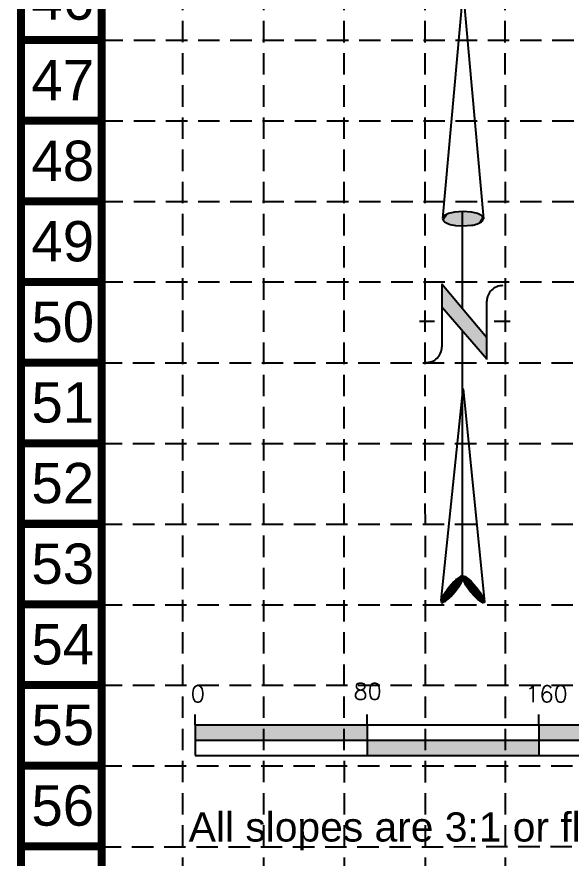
# Model space of a CAD drawing. Extents: x 7749 to 9256, y 6499 to 8908.
# Drawn here: x 7748.8 to 8007.1, y 6758.5 to 7150.7 of the extents above; entities that cross this region are included whole.
import ezdxf
from ezdxf.enums import TextEntityAlignment as Align

# ---------------------------------------------------------------- set-up
doc = ezdxf.new("R2010")
doc.units = 0
doc.header["$MEASUREMENT"] = 0
doc.linetypes.add('DASHED', pattern=[0.75, 0.5, -0.25])
for name, color, linetype in [('BASE', 7, 'Continuous'), ('GRID', 254, 'DASHED'), ('INLET PROTECTION', 5, 'Continuous'), ('NARROW', 7, 'Continuous')]:
    doc.layers.add(name, color=color, linetype=linetype)
doc.styles.add('L120', font='simplex.shx', dxfattribs={"height": 4.8})
doc.styles.add("L200'", font='ARIAL.TTF', dxfattribs={"height": 0.001968503937008})
doc.styles.get("Standard").update_dxf_attribs({"font": 'ARIAL.TTF'})

# ---------------------------------------------------------------- blocks, each defined once
blk = doc.blocks.new('North Arrow')
at = {"layer": 'NARROW'}
for p, q in [((32.43254981860446, 3.058265073213988), (32.43254981860446, 4.631385762768332)), ((0, 0), (22.36344290151465, 2.002084736559482)), ((28.76667448424996, -2.091662794246076), (34.01874137947743, 2.319861484284047)), ((36.17825519122562, 2.333068732823449), (30.46489879658111, 2.333068732823449)), ((36.15693846157228, 2.319861484284047), (31.03953994826952, -2.091662794246076)), ((39.10239171702415, 0.006637234364461619), (59.96415737125062, 2.108618273159664)), ((0, 0), (22.3340256442134, -2.022002755547874)), ((21.65859055236069, -0.04755806894536363), (21.65587945617517, -0.04755806894536363)), ((31.2002493849468, -0.04755806894536363), (21.65859055236069, -0.04755806894536363)), ((57.4539157862273, -0.04755806894536363), (33.41071549255503, -0.04755806894536363)), ((59.8310793026576, -2.141789640390925), (39.04486644576536, -0.007715046158409677)), ((57.69334596529006, -0.02703537367779063), (57.76929195033517, -0.01344045038422337)), ((57.76514189648879, -0.05039075473177945), (57.69334596529006, -0.02703537367779063)), ((28.76667448424996, -2.091662794246076), (34.95439482978327, -2.091662794246076)), ((32.43254981860446, -4.261561808689294), (32.43254981860446, -2.800806882678444))]:
    blk.add_line(p, q, dxfattribs=at)
blk.add_lwpolyline([(22.36469003275943, -2.029144276148145), (22.58571216360451, -1.926685835660464, 0.09157658552841703), (22.86600292222374, -1.437143250313966, 0.04830551554414139), (23.03449076013294, -0.7510674610057322), (23.07365352004581, -0.007926344824227272), (23.0138871940153, 0.8191116749912908, 0.04830551554426889), (22.86600292222374, 1.421290560665511, 0.0915765855283463), (22.58571216360451, 1.91083314601201), (22.36469003275943, 2.01329158649969), (22.14366790191434, 1.91083314601201, 0.09157658552851158), (21.86337714329511, 1.421290560665511, 0.04830551554418233), (21.71549287155813, 0.8191116749912908), (21.65572654552761, -0.007926344824227272), (21.71549287155813, -0.8349643646397453, 0.04830551554422624), (21.86337714329511, -1.437143250313966, 0.09157658552816902), (22.14366790191434, -1.926685835660464)], format="xyb", close=True, dxfattribs=at)
for points in [[(57.45558378554506, -0.03134526075882604), (57.43996657389744, 0.0836624617477355, -0.06681784727068599), (57.67471216397553, 0.4712181194372533, -0.03073031192727785), (58.00862399094058, 0.8372912985578296), (58.52165351551321, 1.292257312707079), (59.07299621394941, 1.699951556056476, -0.03073031192742202), (59.50028108291463, 1.950818694931513, -0.06681784727061153), (59.92804734067704, 2.100220530974184), (60.03732810972451, 2.061125939999329)], [(60.03732810972451, 2.061125939999329), (60.05294532137214, 1.946118217492767, -0.06681784727066456), (59.81819973129404, 1.558562559803249, -0.03073031192683177), (59.43379851860755, 1.137137013811298), (58.97125837981093, 0.7375233665334235), (58.41991568137473, 0.3298291232385964, -0.03073031192764033), (57.99263081235495, 0.07896198436355917, -0.03669233332525137), (57.76236303227506, -0.01733721801429056)], [(57.45558378554506, -0.03527464659782709), (57.43996657389744, -0.150282369049819, 0.06681784727068599), (57.67471216397553, -0.5378380267393368, 0.03073031192727785), (58.00862399094058, -0.903911205859913), (58.52165351551321, -1.358877220063732), (59.07299621394941, -1.766571463358559, 0.03073031192742202), (59.50028108291463, -2.017438602233597, 0.06681784727061153), (59.92804734067704, -2.166840438276267), (60.03732810972451, -2.127745847301412)], [(60.03732810972451, -2.127745847301412), (60.05294532137214, -2.012738124794851, 0.06681784727066456), (59.81819973129404, -1.625182467105333, 0.03073031192683177), (59.43379851860755, -1.203756921113381), (58.97125837981093, -0.804143273835507), (58.41991568137473, -0.3964490305406798, 0.03073031192764033), (57.99263081235495, -0.1455818916656426, 0.03669233332525137), (57.76236303227506, -0.04928268934236257)]]:
    blk.add_lwpolyline(points, format="xyb", dxfattribs=at)
for centre, start, end in [((30.46491631666868, 3.862994872579293), 178.8769027564139, 270), ((34.95439482978327, -3.621588933947351), 358.8769027564139, 90)]:
    blk.add_arc(centre, 1.529926139739004, start, end, dxfattribs=at)
for points in [[(23.01902749208239, 0.7489697719211108), (21.85494459723486, 1.41965102062386), (22.86773874044229, 1.437300527177285), (22.14491470462235, 1.910307302568981)], [(22.86773874044229, 1.437300527177285), (22.14491470462235, 1.910307302568981), (22.58617356370451, 1.910307302568981), (22.35503797086494, 2.002084736559482)], [(31.04573626156707, -2.092600781761575), (36.15173163068903, 2.358604768796795), (28.74698772917327, -2.064361571265181), (34.01267678058502, 2.358604768796795)], [(59.44663154890804, 1.149516487475921), (59.00303798687673, 1.64907741756906), (59.61749721722299, 1.335816834307479), (59.27576588053853, 1.822957741314895)], [(59.61749721722299, 1.335816834307479), (59.27576588053853, 1.822957741314895), (59.80972109409777, 1.551097235151246), (59.4926338442383, 1.954057985367399)], [(59.80972109409777, 1.551097235151246), (59.4926338442383, 1.954057985367399), (59.93129858887187, 1.730497569169529), (59.69471535579942, 2.039618144699489)], [(59.93129858887187, 1.730497569169529), (59.69471535579942, 2.039618144699489), (60.05287608364597, 1.941637962281675), (59.93129858887187, 2.103098262887215)], [(60.05287608364597, 1.941637962281675), (59.93129858887187, 2.103098262887215), (60.03644669248388, 2.064458190925507)], [(23.06525461068304, -0.04525802260104683), (21.71626324154204, 0.8195677980802429), (23.01902749208239, 0.7489697719211108), (21.85494459723486, 1.41965102062386)], [(57.83819415180915, 0.663755583063903), (58.29493122679196, 0.2580348277115263), (58.02877508955135, 0.8569559427633067), (58.51837094691291, 0.405695102581376)], [(58.02877508955135, 0.8569559427633067), (58.51837094691291, 0.405695102581376), (58.26042950528063, 1.069476338470849), (58.73031009321494, 0.5657754006460891)], [(58.26042950528063, 1.069476338470849), (58.73031009321494, 0.5657754006460891), (58.51837094691291, 1.297176762400341), (59.04904028220699, 0.8114158579883224)], [(58.51837094691291, 1.297176762400341), (59.04904028220699, 0.8114158579883224), (58.69580837170361, 1.422756996180397), (59.26097942850902, 0.9949561996836565)], [(59.26426530671961, 0.9963362022790534), (58.69416543257103, 1.419996991044172), (59.44663154890804, 1.149516487475921), (59.00303798687673, 1.64907741756906)], [(23.02743242273209, -0.7618279882990464), (21.67003612299595, -0.04525802260104683), (23.06525461068304, -0.04525802260104683), (21.71626324154204, 0.8195677980802429)], [(57.44388876337325, 0.08001449623407098), (57.69525844847522, -0.01106567331589758), (57.49810575425727, 0.2124947428819723), (57.77083364797363, -0.01106567331589758)], [(57.450460519849, -0.04004572727353661), (57.68868669199946, -0.016585683588346), (57.44388876337325, 0.08001449623407098), (57.69525844847522, -0.01106567331589758)], [(57.49810575425727, 0.2124947428819723), (57.77083364797363, -0.01106567331589758), (57.59996797960412, 0.3891350717640307), (57.940056377156, 0.06345446541672572)], [(57.59996797960412, 0.3891350717640307), (57.940056377156, 0.06345446541672572), (57.68211493557828, 0.4981552747267415), (58.06984856753843, 0.1324545938769006)], [(57.68211493557828, 0.4981552747267415), (58.06984856753843, 0.1324545938769006), (57.83819415180915, 0.663755583063903), (58.29493122679196, 0.2580348277115263)], [(22.86773874044229, -1.439569039612252), (21.72466817219174, -0.8747848301754857), (23.02743242273209, -0.7618279882990464), (21.67003612299595, -0.04525802260104683)], [(57.4373170068975, -0.1421659174229717), (57.68868669199946, -0.02210569386079442), (57.450460519849, -0.04004572727353661), (57.68868669199946, -0.016585683588346)], [(57.45703227632475, -0.1932260124704044), (57.69525844847522, -0.02762570418781252), (57.4373170068975, -0.1421659174229717), (57.68868669199946, -0.02210569386079442)], [(57.52603571929285, -0.3257062591183058), (57.76426189149788, -0.05108574781843345), (57.45703227632475, -0.1932260124704044), (57.69525844847522, -0.02762570418781252)], [(57.63446970111545, -0.4802665469105705), (57.90062583830149, -0.1021458429204358), (57.52603571929285, -0.3257062591183058), (57.76426189149788, -0.05108574781843345)], [(57.78397716092513, -0.6624268860650773), (58.09120677609826, -0.2001260253382497), (57.63446970111545, -0.4802665469105705), (57.90062583830149, -0.1021458429204358)], [(57.97455809866733, -0.8735672791772231), (58.33600470472447, -0.3477863002626691), (57.78397716092513, -0.6624268860650773), (58.09120677609826, -0.2001260253382497)], [(58.24071423585337, -1.113687726247008), (58.61366141578401, -0.5423666625029), (57.97455809866733, -0.8735672791772231), (58.33600470472447, -0.3477863002626691)], [(58.61366141578401, -1.433848322321865), (58.92746278743289, -0.771447089027788), (58.24071423585337, -1.113687726247008), (58.61366141578401, -0.5423666625029)], [(58.91431927448139, -1.64498871543401), (59.20019068109468, -1.004667523229728), (58.61366141578401, -1.433848322321865), (58.92746278743289, -0.771447089027788)], [(22.5777686330548, -1.930225321557373), (21.86334952788457, -1.446628842222708), (22.86773874044229, -1.439569039612252), (21.72466817219174, -0.8747848301754857)], [(22.36344290151465, -2.014942952937417), (22.14491470462235, -1.930225321557373), (22.5777686330548, -1.930225321557373), (21.86334952788457, -1.446628842222708)], [(59.11804372517508, -1.794028992899257), (59.56985198281473, -1.35518817585762), (58.91760515269198, -1.651888728247286), (59.20019068109468, -1.011567536097573)], [(59.34805520177179, -1.927889242142555), (59.81300697236293, -1.62152867174882), (59.11804372517508, -1.794028992899257), (59.56985198281473, -1.35518817585762)], [(59.53699320043597, -1.324828119304584), (59.41377276652929, -1.18406785724801), (59.20840537670301, -1.014327541233797)], [(59.58299549571166, -2.052089473381784), (59.92801271066128, -1.787128980031412), (59.34805520177179, -1.927889242142555), (59.81300697236293, -1.62152867174882)], [(59.78343406819477, -2.12522960951901), (60.04630432717022, -2.007929391147627), (59.58299549571166, -2.052089473381784), (59.92801271066128, -1.787128980031412)], [(59.92308389326354, -2.166629686616943), (60.03808963156189, -2.132129622386856), (59.78343406819477, -2.12522960951901), (60.04630432717022, -2.007929391147627)]]:
    blk.add_solid(points, dxfattribs=at)
blk = doc.blocks.new('A$C44D07EB2')
h = blk.add_hatch(color=7)
h.paths.add_polyline_path([(82.12218211395337, 7.207511683893851), (82.12218211395339, 14.41502121692065), (2.122182113953386, 14.41502121692065), (2.122182113953385, 7.207511683895063)])
h.paths.add_polyline_path([(82.12218211395339, 7.207511683893853), (82.12218211395339, 2.150858563254587e-06), (162.1221821139534, 2.150858563254587e-06), (162.1221821139534, 7.207511683892638)])
h.paths.add_polyline_path([(162.1221821139534, 14.41502121692065), (162.1221821139534, 7.207511683892638), (242.1221821139534, 7.207511683891425), (242.1221821139534, 14.41502121692065)])
at = {"color": 7}
for p, q in [((2.122182113953386, 14.41502121692065), (2.122182113953386, 19.21502121691992)), ((82.12218211395339, 14.41502121692065), (82.12218211395339, 19.21502121691992)), ((162.1221821139534, 14.41502121692065), (162.1221821139534, 19.21502121691992)), ((242.1221821139534, 14.41502121692065), (242.1221821139534, 19.21502121691992)), ((2.122182113953386, 14.41502121692065), (82.12218211395339, 14.41502121692065)), ((2.122182113953386, 14.41502121692065), (2.122182113953386, 2.150858563254587e-06)), ((82.12218211395339, 14.41502121692065), (242.1221821139534, 14.41502121692065)), ((82.12218211395339, 14.41502121692065), (82.12218211395339, 2.150858563254587e-06)), ((162.1221821139534, 14.41502121692065), (162.1221821139534, 2.150858563254587e-06)), ((242.1221821139534, 14.41502121692065), (242.1221821139534, 2.150858563254587e-06)), ((2.122182113953386, 7.207511683895063), (242.1221821139534, 7.207511683891425)), ((2.122182113953386, 2.150858563254587e-06), (82.12218211395339, 2.150858563254587e-06)), ((82.12218211395339, 2.150858563254587e-06), (242.1221821139534, 2.150858563254587e-06))]:
    blk.add_line(p, q, dxfattribs=at)
at = {"color": 7, "style": 'L120'}
for s, p in [('0', (-1.964917828445323e-06, 24.93908725651454)), ('80', (75.82820596594502, 26.10985575075574)), ('160', (155.8992814589965, 24.93908725651454)), ('240', (233.3315416283531, 24.93912911452389))]:
    blk.add_text(s, height=7.68, dxfattribs=at).set_placement(p)

msp = doc.modelspace()

# ---------------------------------------------------------------- linework, layer by layer
at = {"layer": 'BASE', "const_width": 3.758622843294108}
for points in [[(9254.15502064351, 6500.915194298901), (9254.15502064351, 8906.43381400701), (7750.705883325845, 8906.43381400701), (7750.705883325845, 6500.915194298901)], [(9216.568792210583, 6538.501422731726), (9216.568792210583, 8868.847585574184), (7788.292111758874, 8868.847585574184), (7788.292111758874, 6538.501422731726)]]:
    msp.add_lwpolyline(points, close=True, dxfattribs=at)
for points in [[(7788.292111758874, 7139.881077658856), (7750.705883325845, 7139.881077658856)], [(7788.292111758874, 7102.294849225929), (7750.705883325845, 7102.294849225929)], [(7788.292111758874, 7064.708620792901), (7750.705883325845, 7064.708620792901)], [(7788.292111758874, 7027.122392360076), (7750.705883325845, 7027.122392360076)], [(7788.292111758874, 6989.536163927047), (7750.705883325845, 6989.536163927047)], [(7788.292111758874, 6951.949935494222), (7750.705883325845, 6951.949935494222)], [(7788.292111758874, 6914.363707061193), (7750.705883325845, 6914.363707061193)], [(7788.292111758874, 6876.777478628266), (7750.705883325845, 6876.777478628266)], [(7788.292111758874, 6839.191250195339), (7750.705883325845, 6839.191250195339)], [(7788.292111758874, 6801.605021762311), (7750.705883325845, 6801.605021762311)], [(7788.292111758874, 6764.018793329491), (7750.705883325845, 6764.018793329491)]]:
    msp.add_lwpolyline(points, dxfattribs=at)
at = {"layer": 'GRID', "linetype": 'DASHED', "ltscale": 20}
for p, q in [((7826.22144519459, 6688.851625248084), (7826.018033377311, 8867.43538833877)), ((7863.967115042611, 6688.845690839452), (7863.499788096596, 8867.418461911744)), ((7901.440851867948, 6688.839799184376), (7901.094500989237, 8867.319414374062)), ((7939.227289685668, 6688.833858366167), (7938.63193625767, 8867.261250558995)), ((7976.470899150279, 6688.828002891925), (7976.312193452614, 8867.55194231477)), ((7788.292111758874, 7139.881077658856), (9216.568792210583, 7139.881077658856)), ((7788.292111758874, 7102.294849225929), (9216.568792210583, 7102.294849225929)), ((7788.292111758874, 7064.708620792901), (9216.568792210583, 7064.708620792901)), ((7788.292111758874, 7027.122392360076), (9216.568792210583, 7027.122392360076)), ((7787.935268121945, 6989.410497590141), (9216.211948573768, 6989.410497590141)), ((7787.935268121945, 6951.824269157214), (9216.211948573768, 6951.824269157214)), ((7787.935268121945, 6914.238040724186), (9216.211948573768, 6914.238040724186)), ((7787.935268121945, 6876.65181229136), (9216.211948573768, 6876.65181229136)), ((7787.935268121945, 6839.065583858333), (9216.211948573768, 6839.065583858333)), ((7787.739527035836, 6801.508839792772), (9215.016825244998, 6801.428574925054)), ((7787.473218433983, 6763.81658251822), (9215.019864339303, 6764.070061900184))]:
    msp.add_line(p, q, dxfattribs=at)

# ---------------------------------------------------------------- block references
at = {"layer": 'BASE', "xscale": 4.750099200000022, "yscale": 4.750099200000022, "zscale": 4.750099200000013, "rotation": 270}
msp.add_blockref('North Arrow', (7956.763251957414, 7162.846821971601), dxfattribs=at)
at = {"layer": 'INLET PROTECTION', "lineweight": 0}
msp.add_blockref('A$C44D07EB2', (7829.870299885386, 6806.297574967053), dxfattribs=at)

# ---------------------------------------------------------------- texts
at = {"layer": 'BASE'}
for s, p in [('46', (7770.218875322182, 7158.789540449122)), ('47', (7770.218901554579, 7121.20329773573)), ('48', (7770.218927786814, 7083.61706688059)), ('49', (7770.226797481389, 7046.123270621215)), ('50', (7770.226797481389, 7008.537063482474)), ('51', (7770.226823713777, 6970.950820769083)), ('52', (7770.226849946022, 6933.364589913942)), ('53', (7770.226849946072, 6895.778370916961)), ('54', (7770.226849946072, 6858.192163778221)), ('55', (7770.22687617846, 6820.605921064824)), ('56', (7770.226902410694, 6783.019690209683))]:
    msp.add_text(s, height=18.79311421647054, dxfattribs=at).set_placement(p, align=Align.MIDDLE_CENTER)
at = {"layer": 'BASE', "color": 7, "style": "L200'"}
msp.add_text('All slopes are 3:1 or flatter.', height=13.59794628869623, dxfattribs=at).set_placement((7828.915036742668, 6766.234397373237))

doc.saveas('drawing.dxf')
